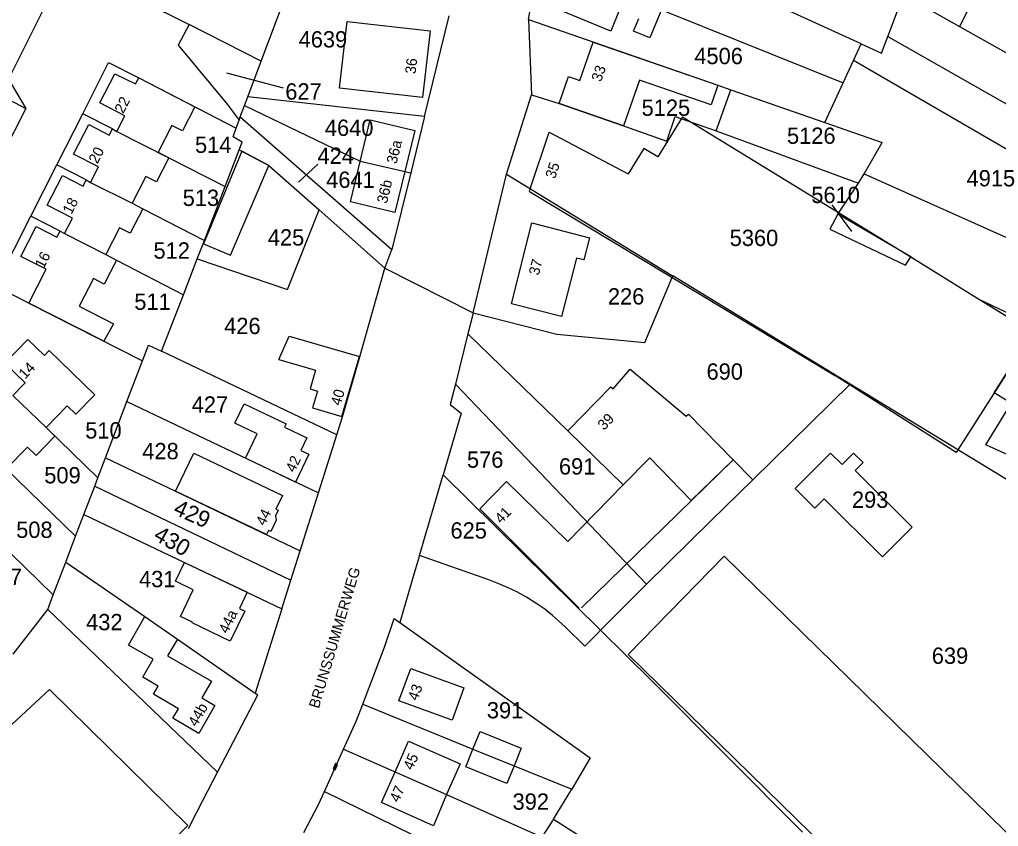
# Model space of a CAD drawing. Extents: x 191922 to 199923, y 328959 to 333350.
# Drawn here: x 196274.9 to 196436.8, y 330921.7 to 331055.2 of the extents above; entities that cross this region are included whole.
import ezdxf

# ---------------------------------------------------------------- set-up
doc = ezdxf.new("R2010")
doc.units = 0
for name, color, linetype in [('bestemmingsplangebied', 7, 'Continuous'), ('bouwvlak', 7, 'Continuous'), ('enkelbestemming', 7, 'Continuous'), ('Level 14', 7, 'Continuous'), ('Level 6', 7, 'Continuous'), ('maatvoering - maximum aantal wooneenheden', 7, 'Continuous'), ('Maatvoering_symbolen', 7, 'Continuous'), ('recreatiewoning', 7, 'Continuous')]:
    doc.layers.add(name, color=color, linetype=linetype)

msp = doc.modelspace()

# ---------------------------------------------------------------- linework, layer by layer
at = {"layer": 'bestemmingsplangebied'}
for p, q in [((196314.9, 331048.36), (196322.19, 331067.87)), ((196314.9, 331048.36), (196322.19, 331067.87)), ((196312.67, 331042.41), (196314.9, 331048.36)), ((196312.67, 331042.41), (196314.9, 331048.36)), ((196312.15, 331041.02), (196312.67, 331042.41)), ((196312.15, 331041.02), (196312.67, 331042.41)), ((196311.43, 331039.1), (196312.15, 331041.02)), ((196311.43, 331039.1), (196312.15, 331041.02)), ((196311.43, 331039.1), (196336.47, 331017.17)), ((196311.43, 331039.1), (196336.47, 331017.17)), ((196349.93, 331006.67), (196355.44, 331029.61)), ((196349.93, 331006.67), (196355.44, 331029.61)), ((196335.36, 331014.09), (196336.47, 331017.17)), ((196335.36, 331014.09), (196336.47, 331017.17)), ((196335.36, 331014.09), (196349.93, 331006.67)), ((196335.36, 331014.09), (196349.93, 331006.67)), ((196412.3, 330994.87), (196382.94, 331012.81)), ((196412.3, 330994.87), (196382.94, 331012.81)), ((196456.3, 330967.99), (196412.3, 330994.87)), ((196456.3, 330967.99), (196412.3, 330994.87))]:
    msp.add_line(p, q, dxfattribs=at)
msp.add_lwpolyline([(196355.44, 331029.61), (196382.77, 331012.92), (196382.94, 331012.81)], dxfattribs=at)
msp.add_lwpolyline([(196355.44, 331029.61), (196382.77, 331012.92), (196382.94, 331012.81)], dxfattribs=at)
at = {"layer": 'bouwvlak'}
for p, q in [((196318.57, 331043.84), (196309.18, 331046.34)), ((196324.27, 331031.31), (196321.04, 331028.3)), ((196409.25, 331024.58), (196412.49, 331020.15))]:
    msp.add_line(p, q, dxfattribs=at)
at = {"layer": 'Level 6'}
for p, q in [((196414.12, 331051.21), (196362.64, 331074.73)), ((196360.88, 331064.99), (196411.15, 331044.74)), ((196435.28, 331063.87), (196430.39, 331054.08)), ((196421.11, 331059.3), (196430.39, 331054.08)), ((196279.31, 331057.8), (196273.11, 331045.35)), ((196294.89, 331058.46), (196302.98, 331054.41)), ((196341.91, 331039.15), (196345.99, 331055.81)), ((196302.98, 331054.41), (196301.17, 331050.96)), ((196314.9, 331048.36), (196302.98, 331054.41)), ((196359.11, 331055.21), (196359.59, 331042.76)), ((196301.17, 331050.96), (196309.27, 331041.23)), ((196412.87, 331048.42), (196414.12, 331051.21)), ((196285.36, 331039.62), (196289.64, 331048.09)), ((196289.64, 331048.09), (196294.63, 331045.55)), ((196411.15, 331044.74), (196412.87, 331048.42)), ((196273.11, 331045.35), (196275.98, 331040.52)), ((196294.63, 331045.55), (196310.77, 331037.27)), ((196408.13, 331038.19), (196411.15, 331044.74)), ((196269.2, 331044.01), (196275.98, 331040.52)), ((196355.44, 331029.61), (196359.59, 331042.76)), ((196390.16, 331036.83), (196392.54, 331043.6)), ((196392.54, 331043.6), (196408.13, 331038.19)), ((196309.27, 331041.23), (196311.24, 331038.56)), ((196341.91, 331039.15), (196312.67, 331042.41)), ((196275.98, 331040.52), (196272.17, 331032.99)), ((196281.08, 331031.18), (196285.36, 331039.62)), ((196290.28, 331037.11), (196285.36, 331039.62)), ((196310.77, 331037.27), (196311.24, 331038.56)), ((196311.24, 331038.56), (196311.43, 331039.1)), ((196341.91, 331039.15), (196339.64, 331029.86)), ((196408.13, 331038.19), (196417.6, 331034.9)), ((196290.28, 331037.11), (196291, 331036.69)), ((196291, 331036.69), (196299.63, 331032.35)), ((196310.25, 331035.83), (196310.77, 331037.27)), ((196390.16, 331036.83), (196413.69, 331028.12)), ((196311.74, 331034.92), (196310.25, 331035.83)), ((196311.25, 331033.64), (196311.74, 331034.92)), ((196414.59, 331029.68), (196417.6, 331034.9)), ((196308.93, 331027.61), (196311.25, 331033.64)), ((196299.63, 331032.35), (196308.93, 331027.61)), ((196276.78, 331022.69), (196281.08, 331031.18)), ((196285.96, 331028.68), (196281.08, 331031.18)), ((196339.64, 331029.86), (196336.47, 331017.17)), ((196285.96, 331028.68), (196286.67, 331028.25)), ((196286.67, 331028.25), (196293.52, 331024.81)), ((196413.69, 331028.12), (196414.59, 331029.68)), ((196305.49, 331018.68), (196308.93, 331027.61)), ((196410.26, 331023.03), (196413.69, 331028.12)), ((196293.52, 331024.81), (196295.3, 331023.89)), ((196295.3, 331023.89), (196305.49, 331018.68)), ((196319.25, 331010.57), (196324.46, 331023.73)), ((196324.46, 331023.73), (196335.36, 331014.09)), ((196270.92, 331011.1), (196276.78, 331022.69)), ((196281.61, 331020.21), (196276.78, 331022.69)), ((196422.31, 331015.96), (196410.26, 331023.03)), ((196281.61, 331020.21), (196282.35, 331019.81)), ((196282.35, 331019.81), (196289.17, 331016.32)), ((196304.3, 331015.6), (196305.49, 331018.68)), ((196289.17, 331016.32), (196290.94, 331015.4)), ((196290.94, 331015.4), (196302.02, 331009.69)), ((196302.02, 331009.69), (196304.3, 331015.6)), ((196304.3, 331015.6), (196319.25, 331010.57)), ((196378.34, 331001.77), (196382.94, 331012.81)), ((196276.43, 331008.29), (196270.92, 331011.1)), ((196298.41, 331000.32), (196302.02, 331009.69)), ((196276.43, 331008.29), (196295.24, 330998.73)), ((196349.08, 331003.23), (196347, 330994.89)), ((196295.24, 330998.73), (196296.24, 331001.35)), ((196296.24, 331001.35), (196298.41, 331000.32)), ((196327.38, 330986.52), (196298.41, 331000.32)), ((196292.68, 330991.99), (196295.24, 330998.73)), ((196347, 330994.89), (196378.59, 330961.79)), ((196412.3, 330994.87), (196396.17, 330979.04)), ((196273.82, 330993.01), (196279.33, 330987.68)), ((196289.14, 330982.69), (196292.68, 330991.99)), ((196292.68, 330991.99), (196324.34, 330976.87)), ((196279.33, 330987.68), (196287.88, 330979.38)), ((196324.34, 330976.87), (196327.38, 330986.52)), ((196287.88, 330979.38), (196289.14, 330982.69)), ((196289.14, 330982.69), (196300.72, 330977.15)), ((196272.73, 330980.85), (196284.2, 330969.73)), ((196341.06, 330966.5), (196344.96, 330979.85)), ((196371.02, 330954.16), (196344.96, 330979.85)), ((196285.56, 330973.3), (196287.35, 330977.99)), ((196287.35, 330977.99), (196287.88, 330979.38)), ((196287.35, 330977.99), (196319.79, 330962.42)), ((196300.72, 330977.15), (196321.33, 330967.31)), ((196321.33, 330967.31), (196324.34, 330976.87)), ((196284.2, 330969.73), (196285.56, 330973.3)), ((196285.56, 330973.3), (196302.21, 330965.38)), ((196267.56, 330972.62), (196280.5, 330960.02)), ((196282.57, 330965.44), (196284.2, 330969.73)), ((196319.79, 330962.42), (196321.33, 330967.31)), ((196280.5, 330960.02), (196282.57, 330965.44)), ((196282.57, 330965.44), (196295.66, 330956.41)), ((196302.21, 330965.38), (196318.3, 330957.71)), ((196318.3, 330957.71), (196319.79, 330962.42)), ((196378.59, 330961.79), (196371.02, 330954.16)), ((196279.57, 330957.57), (196280.5, 330960.02)), ((196273.85, 330950.22), (196279.57, 330957.57)), ((196279.57, 330957.57), (196307.67, 330930.67)), ((196318.3, 330957.71), (196313.9, 330943.74)), ((196295.66, 330956.41), (196301.02, 330952.7)), ((196336.87, 330956.12), (196337.82, 330955.44)), ((196301.02, 330952.7), (196313.9, 330943.74)), ((196307.67, 330930.67), (196314.31, 330943.47)), ((196313.9, 330943.74), (196314.31, 330943.47)), ((196325.33, 330927.46), (196328.51, 330934.45)), ((196305.24, 330925.99), (196307.67, 330930.67)), ((196363.25, 330922.91), (196366.24, 330927.86)), ((196324.35, 330925.31), (196325.33, 330927.46)), ((196325.33, 330927.46), (196343, 330918.8)), ((196304.24, 330924.05), (196305.24, 330925.99)), ((196321.91, 330920.69), (196324.35, 330925.31)), ((196302.87, 330921.36), (196304.24, 330924.05)), ((196363.25, 330922.91), (196377.81, 330913.61))]:
    msp.add_line(p, q, dxfattribs=at)
for points in [[(196359.11, 331055.21), (196359.45, 331057.12), (196360.88, 331064.99)], [(196418.53, 331052.44), (196418.62, 331052.68), (196420.55, 331057.82)], [(196359.11, 331055.21), (196390.41, 331044.34), (196392.54, 331043.6)], [(196430.39, 331054.08), (196469.58, 331032.07), (196471.54, 331031.15), (196485.96, 331024.62)], [(196414.12, 331051.21), (196417.49, 331049.67), (196418.53, 331052.44)], [(196418.53, 331052.44), (196466.34, 331025.2), (196482.79, 331017.72)], [(196479.22, 331010.02), (196470.71, 331013.99), (196465.15, 331017.29), (196465.5, 331017.88), (196412.87, 331048.42)], [(196359.59, 331042.76), (196364.15, 331041.31), (196374.81, 331037.61), (196381.98, 331035.12), (196383.35, 331039.19), (196390.16, 331036.83)], [(196312.15, 331041.02), (196331.24, 331031.76), (196339.64, 331029.86)], [(196311.25, 331033.64), (196316.16, 331031.08), (196324.46, 331023.73)], [(196414.59, 331029.68), (196441.73, 331017.57), (196443, 331019.6), (196463.36, 331006.91), (196469.1, 331000.68), (196473.58, 330997.73)], [(196410.26, 331023.03), (196408.91, 331020.51), (196421.44, 331014.58), (196422.31, 331015.96)], [(196422.31, 331015.96), (196433.71, 331008.87), (196443.09, 331004.4)], [(196327.38, 330986.52), (196328.31, 330989.47), (196331.21, 330999.38), (196331.38, 331000), (196335.36, 331014.09)], [(196349.93, 331006.67), (196349.87, 331006.4), (196349.08, 331003.23)], [(196349.93, 331006.67), (196363.79, 331003.15), (196378.34, 331001.77)], [(196465.11, 330979.15), (196458.61, 330973.9), (196457.84, 330974.33), (196439.6, 330982.62), (196434.71, 330984.83), (196438.31, 330990.7), (196438.98, 330991.68), (196436.13, 330993.47), (196443.09, 331004.4)], [(196349.08, 331003.23), (196365.58, 330987.16), (196365.59, 330987.15), (196374.76, 330978.21)], [(196347, 330994.89), (196346.15, 330991.49), (196347.95, 330990.09), (196344.96, 330979.85)], [(196403.22, 330977.61), (196409.04, 330983.47), (196410.95, 330981.57), (196412.84, 330983.48), (196414.43, 330981.89), (196413.14, 330980.59), (196422.53, 330971.24), (196417.62, 330966.3), (196407.97, 330975.9), (196406.46, 330974.38), (196403.22, 330977.61)], [(196396.17, 330979.04), (196392.92, 330982.36), (196386.01, 330975.62), (196379.14, 330982.71), (196374.76, 330978.21)], [(196396.17, 330979.04), (196389.27, 330972.27), (196378.59, 330961.79)], [(196341.06, 330966.5), (196340.21, 330963.62), (196337.82, 330955.44)], [(196371.02, 330954.16), (196370.51, 330953.64), (196368.39, 330951.51), (196365.14, 330954.7), (196364.06, 330955.73), (196363.07, 330956.62), (196361.78, 330957.63), (196360.48, 330958.53), (196358.75, 330959.63), (196357.16, 330960.49), (196355.75, 330961.16), (196354.17, 330961.86), (196352.55, 330962.47), (196341.06, 330966.5)], [(196331.7, 330941.93), (196335.26, 330951.36), (196336.87, 330956.12)], [(196337.82, 330955.44), (196369.32, 330933.02), (196366.24, 330927.86)], [(196371.02, 330954.16), (196379.55, 330945.72), (196404.43, 330920.74)], [(196328.51, 330934.45), (196330.67, 330939.21), (196331.7, 330941.93)], [(196331.7, 330941.93), (196349.91, 330934.46), (196356.71, 330931.73), (196366.24, 330927.86)], [(196328.51, 330934.45), (196345.55, 330926.96), (196361.35, 330919.91)], [(196361.35, 330919.91), (196363.04, 330922.56), (196363.25, 330922.91)]]:
    msp.add_lwpolyline(points, dxfattribs=at)
at = {"layer": 'recreatiewoning'}
for p, q in [((196382.79, 331061.01), (196379.15, 331052.21)), ((196372.7, 331053.31), (196364.58, 331056.67)), ((196374.1, 331056.7), (196372.7, 331053.31)), ((196327.86, 331043.84), (196329.09, 331054.88)), ((196329.09, 331054.88), (196342.83, 331053.34)), ((196376.46, 331053.31), (196377.32, 331055.37)), ((196342.83, 331053.34), (196341.59, 331042.3)), ((196379.15, 331052.21), (196376.46, 331053.31)), ((196367.6, 331045.12), (196369.8, 331051.5)), ((196369.8, 331051.5), (196390.41, 331044.34)), ((196288.19, 331041.41), (196290.69, 331046.25)), ((196290.69, 331046.25), (196294.11, 331044.56)), ((196294.11, 331044.56), (196294.63, 331045.55)), ((196294.63, 331045.55), (196303.93, 331040.78)), ((196364.15, 331041.31), (196365.69, 331045.78)), ((196365.69, 331045.78), (196367.6, 331045.12)), ((196377.44, 331045.19), (196374.81, 331037.61)), ((196389.28, 331041.08), (196377.44, 331045.19)), ((196390.41, 331044.34), (196389.28, 331041.08)), ((196341.59, 331042.3), (196327.86, 331043.84)), ((196292.33, 331039.28), (196288.19, 331041.41)), ((196374.81, 331037.61), (196364.15, 331041.31)), ((196303.93, 331040.78), (196301.89, 331036.78)), ((196291, 331036.69), (196292.33, 331039.28)), ((196329.64, 331025.07), (196332.92, 331038.65)), ((196332.92, 331038.65), (196340.29, 331036.87)), ((196384.57, 331039.11), (196380.49, 331032.48)), ((196384.57, 331039.11), (196422.31, 331015.96)), ((196283.84, 331032.95), (196286.36, 331037.85)), ((196286.36, 331037.85), (196289.75, 331036.1)), ((196289.75, 331036.1), (196290.28, 331037.11)), ((196290.28, 331037.11), (196291, 331036.69)), ((196300.12, 331037.69), (196297.85, 331033.25)), ((196301.89, 331036.78), (196300.12, 331037.69)), ((196340.29, 331036.87), (196336.98, 331023.3)), ((196359.38, 331027.2), (196362.49, 331036.57)), ((196362.49, 331036.57), (196375.58, 331029.66)), ((196297.85, 331033.25), (196299.63, 331032.35)), ((196311.71, 331033.45), (196305.37, 331018.12)), ((196316.16, 331031.08), (196311.71, 331033.45)), ((196378.18, 331033.9), (196375.58, 331029.66)), ((196380.49, 331032.48), (196378.18, 331033.9)), ((196287.99, 331030.82), (196283.84, 331032.95)), ((196299.63, 331032.35), (196297.57, 331028.34)), ((196286.67, 331028.25), (196287.99, 331030.82)), ((196309.83, 331016.21), (196316.16, 331031.08)), ((196279.51, 331024.51), (196282.02, 331029.4)), ((196282.02, 331029.4), (196285.45, 331027.65)), ((196285.45, 331027.65), (196285.96, 331028.68)), ((196285.96, 331028.68), (196286.67, 331028.25)), ((196295.8, 331029.25), (196293.52, 331024.81)), ((196297.57, 331028.34), (196295.8, 331029.25)), ((196359.24, 331026.76), (196359.38, 331027.2)), ((196359.24, 331026.76), (196409.85, 330996.24)), ((196336.98, 331023.3), (196329.64, 331025.07)), ((196283.66, 331022.37), (196279.51, 331024.51)), ((196295.3, 331023.89), (196293.23, 331019.87)), ((196293.52, 331024.81), (196295.3, 331023.89)), ((196282.35, 331019.81), (196283.66, 331022.37)), ((196275.15, 331016.01), (196277.69, 331020.96)), ((196277.69, 331020.96), (196281.1, 331019.21)), ((196281.1, 331019.21), (196281.61, 331020.21)), ((196281.61, 331020.21), (196282.35, 331019.81)), ((196291.45, 331020.77), (196289.17, 331016.32)), ((196293.23, 331019.87), (196291.45, 331020.77)), ((196359.67, 331021.56), (196369.2, 331019.08)), ((196369.2, 331019.08), (196368.25, 331015.43)), ((196305.37, 331018.12), (196309.83, 331016.21)), ((196279.33, 331013.93), (196275.15, 331016.01)), ((196290.94, 331015.4), (196288.91, 331011.45)), ((196289.17, 331016.32), (196290.94, 331015.4)), ((196367.06, 331015.74), (196364.53, 331006.05)), ((196368.25, 331015.43), (196367.06, 331015.74)), ((196422.31, 331015.96), (196433.71, 331008.87)), ((196276.43, 331008.29), (196279.33, 331013.93)), ((196287.13, 331012.35), (196284.79, 331007.8)), ((196288.91, 331011.45), (196287.13, 331012.35)), ((196433.71, 331008.87), (196442.5, 331003.46)), ((196288.86, 331001.97), (196276.43, 331008.29)), ((196284.79, 331007.8), (196290.45, 331004.88)), ((196290.45, 331004.88), (196288.86, 331001.97)), ((196272.47, 330998.33), (196276.3, 331002.29)), ((196276.3, 331002.29), (196279.05, 330999.61)), ((196317.82, 330998.97), (196319.49, 331002.81)), ((196319.49, 331002.81), (196331.15, 330999.45)), ((196442.5, 331003.46), (196430.1, 330984)), ((196279.05, 330999.61), (196279.83, 331000.43)), ((196279.83, 331000.43), (196287.38, 330993.14)), ((196328.24, 330989.54), (196331.15, 330999.45)), ((196272.47, 330998.33), (196275.83, 330995.08)), ((196317.82, 330998.97), (196323.88, 330997.19)), ((196323.88, 330997.19), (196322.97, 330994.09)), ((196373.12, 330994.08), (196375.91, 330997.34)), ((196375.91, 330997.34), (196385.19, 330989.6)), ((196429.84, 330983.59), (196409.85, 330996.24)), ((196275.83, 330995.08), (196273.82, 330993.01)), ((196365.59, 330987.15), (196372.71, 330994.46)), ((196372.71, 330994.46), (196373.12, 330994.08)), ((196284.24, 330989.89), (196287.38, 330993.14)), ((196322.97, 330994.09), (196324.17, 330993.74)), ((196324.17, 330993.74), (196323.36, 330990.98)), ((196279.33, 330987.68), (196282.8, 330991.28)), ((196282.8, 330991.28), (196284.24, 330989.89)), ((196310.52, 330988.42), (196312.06, 330991.64)), ((196312.06, 330991.64), (196318.99, 330988.33)), ((196323.36, 330990.98), (196328.24, 330989.54)), ((196385.19, 330989.6), (196385.53, 330989.94)), ((196385.53, 330989.94), (196392.92, 330982.36)), ((196280.77, 330986.28), (196279.33, 330987.68)), ((196314.23, 330986.65), (196310.52, 330988.42)), ((196318.99, 330988.33), (196318.72, 330987.76)), ((196318.72, 330987.76), (196322.46, 330985.97)), ((196277.65, 330983.06), (196280.77, 330986.28)), ((196312.3, 330982.62), (196314.23, 330986.65)), ((196374.76, 330978.21), (196365.59, 330987.15)), ((196272.73, 330980.85), (196276.21, 330984.45)), ((196276.21, 330984.45), (196277.65, 330983.06)), ((196322.46, 330985.97), (196321.46, 330983.88)), ((196300.72, 330977.15), (196303.73, 330983.45)), ((196303.73, 330983.45), (196318.39, 330976.44)), ((196322.75, 330983.27), (196320.56, 330978.68)), ((196321.46, 330983.88), (196322.75, 330983.27)), ((196430.1, 330984), (196429.84, 330983.59)), ((196320.56, 330978.68), (196312.3, 330982.62)), ((196392.92, 330982.36), (196367.85, 330957.89)), ((196351.06, 330974.25), (196355.46, 330978.76)), ((196355.46, 330978.76), (196365.61, 330968.83)), ((196365.61, 330968.83), (196374.76, 330978.21)), ((196315.74, 330969.98), (196300.72, 330977.15)), ((196318.39, 330976.44), (196317.31, 330974.2)), ((196317.67, 330974.03), (196317.23, 330973.09)), ((196317.31, 330974.2), (196317.67, 330974.03)), ((196367.48, 330957.78), (196351.06, 330974.25)), ((196317.38, 330972.38), (196316.48, 330970.49)), ((196317.23, 330973.09), (196317.38, 330972.38)), ((196316.08, 330970.68), (196315.74, 330969.98)), ((196316.48, 330970.49), (196316.08, 330970.68)), ((196300.72, 330962.27), (196302.21, 330965.38)), ((196302.21, 330965.38), (196312.57, 330960.44)), ((196375.59, 330950.13), (196391.48, 330966.42)), ((196391.48, 330966.42), (196444.5, 330914.45)), ((196303.64, 330960.86), (196300.72, 330962.27)), ((196301.53, 330956.45), (196303.64, 330960.86)), ((196312.57, 330960.44), (196311.28, 330957.74)), ((196312.17, 330957.31), (196309.78, 330952.34)), ((196311.28, 330957.74), (196312.17, 330957.31)), ((196292.96, 330951.7), (196295.66, 330956.41)), ((196295.66, 330956.41), (196301.02, 330952.7)), ((196303.53, 330955.49), (196301.53, 330956.45)), ((196303.48, 330955.37), (196303.53, 330955.49)), ((196309.78, 330952.34), (196303.48, 330955.37)), ((196301.02, 330952.7), (196299.41, 330949.9)), ((196297.01, 330949.38), (196292.96, 330951.7)), ((196295.29, 330946.41), (196297.01, 330949.38)), ((196299.41, 330949.9), (196306.67, 330945.71)), ((196428.56, 330898.3), (196375.59, 330950.13)), ((196337.63, 330942.46), (196339.61, 330947.82)), ((196339.61, 330947.82), (196348.42, 330944.65)), ((196297.85, 330944.92), (196295.29, 330946.41)), ((196306.67, 330945.71), (196305.08, 330942.95)), ((196279.85, 330944.33), (196260.73, 330926.59)), ((196302.77, 330921.85), (196279.85, 330944.33)), ((196297.06, 330943.57), (196297.85, 330944.92)), ((196348.42, 330944.65), (196346.49, 330939.28)), ((196301.19, 330941.16), (196297.06, 330943.57)), ((196305.08, 330942.95), (196307.23, 330941.71)), ((196346.49, 330939.28), (196337.63, 330942.46)), ((196300.28, 330939.59), (196301.19, 330941.16)), ((196307.23, 330941.71), (196304.56, 330937.09)), ((196304.56, 330937.09), (196300.28, 330939.59)), ((196349.91, 330934.46), (196351.08, 330937.38)), ((196351.08, 330937.38), (196357.88, 330934.65)), ((196337.02, 330930.71), (196339.24, 330935.77)), ((196339.24, 330935.77), (196347.78, 330932.02)), ((196348.73, 330931.54), (196349.91, 330934.46)), ((196357.88, 330934.65), (196356.71, 330931.73)), ((196327.2, 330932.1), (196326.77, 330931.2)), ((196326.77, 330931.2), (196327.1, 330931.05)), ((196327.1, 330931.05), (196327.52, 330931.96)), ((196327.52, 330931.96), (196327.2, 330932.1)), ((196347.78, 330932.02), (196345.55, 330926.96)), ((196355.53, 330928.81), (196348.73, 330931.54)), ((196356.71, 330931.73), (196355.53, 330928.81)), ((196334.79, 330925.65), (196337.02, 330930.71)), ((196345.55, 330926.96), (196343.37, 330921.76)), ((196343.37, 330921.76), (196334.79, 330925.65)), ((196280, 330899.55), (196302.77, 330921.85))]:
    msp.add_line(p, q, dxfattribs=at)
msp.add_lwpolyline([(196364.53, 331006.05), (196356.26, 331008.17), (196359.67, 331021.56)], dxfattribs=at)

# ---------------------------------------------------------------- texts
at = {"layer": 'enkelbestemming'}
for s, p in [('4639', (196321.08, 331050.6)), ('4506', (196386.52, 331047.84)), ('5125', (196377.8, 331039.28)), ('4640', (196325.42, 331035.96)), ('5126', (196401.85, 331034.65)), ('4641', (196325.64, 331027.36)), ('4915', (196431.55, 331027.61)), ('5610', (196405.87, 331024.85)), ('5360', (196392.37, 331017.74))]:
    msp.add_text(s, height=2.7, dxfattribs=at).set_placement(p)
for s, p in [('627', (196318.87, 331041.97)), ('514', (196303.94, 331033.15)), ('424', (196324.2, 331031.33)), ('513', (196301.9, 331024.37)), ('425', (196315.98, 331017.82)), ('512', (196297.07, 331015.65)), ('226', (196372.23, 331008.06)), ('511', (196293.9, 331007.18)), ('426', (196308.76, 331003.17)), ('690', (196388.54, 330995.62)), ('427', (196303.39, 330990.16)), ('510', (196285.78, 330985.88)), ('428', (196295.22, 330982.45)), ('576', (196348.92, 330981.05)), ('691', (196364.13, 330979.92)), ('509', (196279.01, 330978.46)), ('293', (196412.59, 330974.41)), ('508', (196274.36, 330969.43)), ('625', (196346.19, 330969.32)), ('507', (196269.31, 330961.66)), ('431', (196294.68, 330961.28)), ('432', (196285.93, 330954.15)), ('639', (196425.8, 330948.59)), ('391', (196352.21, 330939.57)), ('392', (196356.46, 330924.45))]:
    msp.add_text(s, height=2.7, rotation=0, dxfattribs=at).set_placement(p)
at = {"layer": 'Level 14'}
for s, rotation, p in [('429', 335.6326, (196300.18, 330973.46)), ('430', 330.3049, (196296.9, 330969.25))]:
    msp.add_text(s, height=2.7, rotation=rotation, dxfattribs=at).set_placement(p)
at = {"layer": 'maatvoering - maximum aantal wooneenheden'}
for s, rotation, p in [('36', 83.6218, (196340.41, 331046.15)), ('33', 71.0211, (196371.09, 331044.81)), ('22', 62.7169, (196292.07, 331039.55)), ('36a', 76.3392, (196337.27, 331031.24)), ('20', 62.7941, (196287.79, 331031.23)), ('35', 71.6919, (196363.48, 331028.76)), ('36b', 76.3392, (196335.67, 331024.68)), ('18', 62.8451, (196283.5, 331022.86)), ('16', 62.8451, (196278.9, 331013.89)), ('37', 75.7553, (196360.79, 331012.79)), ('14', 45.9326, (196275.83, 330995.62)), ('40', 73.6687, (196328, 330991.22)), ('39', 45.7704, (196371.59, 330987.14)), ('42', 64.512, (196320.4, 330980.15)), ('44', 64.512, (196315.48, 330971.32)), ('41', 45.6082, (196354.57, 330971.69)), ('44a', 64.3321, (196309.32, 330953.47)), ('43', 69.8601, (196340.72, 330942.38)), ('44b', 59.9706, (196304.19, 330938.07)), ('45', 66.3345, (196339.9, 330930.89)), ('47', 66.3345, (196337.64, 330925.55))]:
    msp.add_text(s, height=1.75, rotation=rotation, dxfattribs=at).set_placement(p)
at = {"layer": 'Maatvoering_symbolen'}
msp.add_text('BRUNSSUMMERWEG', height=1.75, rotation=73.4325, dxfattribs=at).set_placement((196324.41, 330941.1))

doc.saveas('drawing.dxf')
